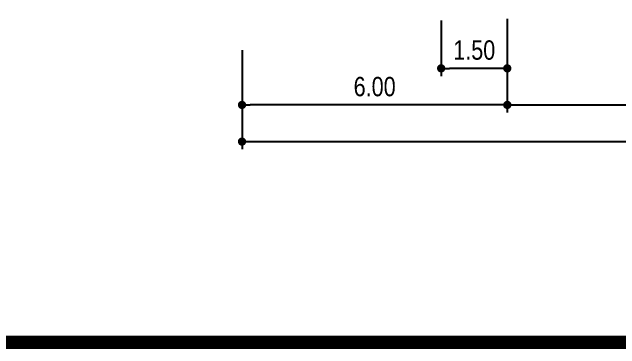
# Model space of a CAD drawing. Header units: metres. Extents: x 563124 to 573994, y 2062953 to 2068466.
# Drawn here: x 568902.4 to 568957.4, y 2065830.5 to 2065860.9 of the extents above; entities that cross this region are included whole.
import ezdxf

# ---------------------------------------------------------------- set-up
doc = ezdxf.new("R2010")
doc.units = ezdxf.units.M
doc.layers.get('0').update_dxf_attribs({"linetype": 'CONTINUOUS'})
doc.layers.get('DEFPOINTS').update_dxf_attribs({"linetype": 'CONTINUOUS'})
for name, color, linetype in [('ghichieudai', 7, 'CONTINUOUS'), ('Khung ban ve', 7, 'CONTINUOUS'), ('MATCATDUONG', 8, 'CONTINUOUS')]:
    doc.layers.add(name, color=color, linetype=linetype)
doc.styles.add('ktcn', font='VHARIAL.ttf', dxfattribs={"width": 0.8})
doc.dimstyles.new('a', dxfattribs={"dimtxt": 1.75, "dimasz": 0.75, "dimexe": 0.7, "dimexo": 0, "dimgap": 0.75, "dimtad": 1, "dimzin": 0, "dimdsep": 46, "dimtxsty": 'ktcn', "dimblk": 'DOT', "dimcen": 0, "dimazin": 0, "dimtfac": 1, "dimtix": 1, "dimtofl": 0, "dimtmove": 0, "dimatfit": 3, "dimfxl": 1, "dimtolj": 1, "dimtzin": 0, "dimarcsym": 0})

# ---------------------------------------------------------------- blocks, each defined once
blk = doc.blocks.new('_Dot')
at = {"color": 0, "linetype": 'ByBlock', "lineweight": -2}
blk.add_line((-0.5, 0), (-1, 0), dxfattribs=at)
at = {"color": 0, "linetype": 'ByBlock', "const_width": 0.5}
blk.add_lwpolyline([(-0.25, 0, 1), (0.25, 0, 1)], format="xyb", close=True, dxfattribs=at)
blk = doc.blocks.new('*D63')
at = {"layer": 'DEFPOINTS', "color": 0, "linetype": 'Continuous'}
for p in [(568923.168, 2065857.52), (568947.168, 2065857.52), (568923.168, 2065852.561)]:
    blk.add_point(p, dxfattribs=at)
at = {"layer": 'MATCATDUONG', "color": 0, "linetype": 'Continuous', "lineweight": -2}
for p, q in [((568923.168, 2065857.52), (568923.168, 2065851.861)), ((568947.168, 2065857.52), (568947.168, 2065851.861)), ((568946.418, 2065852.561), (568923.918, 2065852.561))]:
    blk.add_line(p, q, dxfattribs=at)
at = {"layer": 'MATCATDUONG', "color": 0, "linetype": 'Continuous', "lineweight": -2, "xscale": 0.75, "yscale": 0.75, "zscale": 0.75, "rotation": 180}
blk.add_blockref('_Dot', (568923.168, 2065852.561), dxfattribs=at)
at = {"layer": 'MATCATDUONG', "color": 0, "linetype": 'Continuous', "lineweight": -2, "xscale": 0.75, "yscale": 0.75, "zscale": 0.75}
blk.add_blockref('_Dot', (568947.168, 2065852.561), dxfattribs=at)
at = {"layer": 'MATCATDUONG', "color": 0, "linetype": 'Continuous', "insert": (568935.168, 2065854.205), "char_height": 1.75, "attachment_point": 5, "style": 'ktcn'}
blk.add_mtext('\\A1;6.00', dxfattribs=at)
blk = doc.blocks.new('*D64')
at = {"layer": 'DEFPOINTS', "color": 0, "linetype": 'Continuous'}
for p in [(568947.168, 2065857.52), (568995.168, 2065857.52), (568995.168, 2065852.561)]:
    blk.add_point(p, dxfattribs=at)
at = {"layer": 'MATCATDUONG', "color": 0, "linetype": 'Continuous', "lineweight": -2}
for p, q in [((568947.168, 2065857.52), (568947.168, 2065851.861)), ((568995.168, 2065857.52), (568995.168, 2065851.861)), ((568947.918, 2065852.561), (568994.418, 2065852.561))]:
    blk.add_line(p, q, dxfattribs=at)
at = {"layer": 'MATCATDUONG', "color": 0, "linetype": 'Continuous', "lineweight": -2, "xscale": 0.75, "yscale": 0.75, "zscale": 0.75, "rotation": 180}
blk.add_blockref('_Dot', (568947.168, 2065852.561), dxfattribs=at)
at = {"layer": 'MATCATDUONG', "color": 0, "linetype": 'Continuous', "lineweight": -2, "xscale": 0.75, "yscale": 0.75, "zscale": 0.75}
blk.add_blockref('_Dot', (568995.168, 2065852.561), dxfattribs=at)
at = {"layer": 'MATCATDUONG', "color": 0, "linetype": 'Continuous', "insert": (568971.168, 2065854.205), "char_height": 1.75, "attachment_point": 5, "style": 'ktcn'}
blk.add_mtext('\\A1;12.00', dxfattribs=at)
blk = doc.blocks.new('*D66')
at = {"layer": 'DEFPOINTS', "color": 0, "linetype": 'Continuous'}
for p in [(568923.168, 2065857.52), (569019.168, 2065857.52), (569019.168, 2065849.245)]:
    blk.add_point(p, dxfattribs=at)
at = {"layer": 'MATCATDUONG', "color": 0, "linetype": 'Continuous', "lineweight": -2}
for p, q in [((568923.168, 2065857.52), (568923.168, 2065848.545)), ((569019.168, 2065857.52), (569019.168, 2065848.545)), ((568923.918, 2065849.245), (569018.418, 2065849.245))]:
    blk.add_line(p, q, dxfattribs=at)
at = {"layer": 'MATCATDUONG', "color": 0, "linetype": 'Continuous', "lineweight": -2, "xscale": 0.75, "yscale": 0.75, "zscale": 0.75, "rotation": 180}
blk.add_blockref('_Dot', (568923.168, 2065849.245), dxfattribs=at)
at = {"layer": 'MATCATDUONG', "color": 0, "linetype": 'Continuous', "lineweight": -2, "xscale": 0.75, "yscale": 0.75, "zscale": 0.75}
blk.add_blockref('_Dot', (569019.168, 2065849.245), dxfattribs=at)
at = {"layer": 'MATCATDUONG', "color": 0, "linetype": 'Continuous', "insert": (568971.168, 2065850.889), "char_height": 1.75, "attachment_point": 5, "style": 'ktcn'}
blk.add_mtext('\\A1;24.00', dxfattribs=at)
blk = doc.blocks.new('*D74')
at = {"layer": 'DEFPOINTS', "color": 0, "linetype": 'Continuous'}
for p in [(568941.186, 2065860.187), (568947.168, 2065860.329), (568941.186, 2065855.866)]:
    blk.add_point(p, dxfattribs=at)
at = {"layer": 'MATCATDUONG', "color": 0, "linetype": 'Continuous', "lineweight": -2}
for p, q in [((568941.186, 2065860.187), (568941.186, 2065855.166)), ((568947.168, 2065860.329), (568947.168, 2065855.166)), ((568946.418, 2065855.866), (568941.936, 2065855.866))]:
    blk.add_line(p, q, dxfattribs=at)
at = {"layer": 'MATCATDUONG', "color": 0, "linetype": 'Continuous', "lineweight": -2, "xscale": 0.75, "yscale": 0.75, "zscale": 0.75, "rotation": 180}
blk.add_blockref('_Dot', (568941.186, 2065855.866), dxfattribs=at)
at = {"layer": 'MATCATDUONG', "color": 0, "linetype": 'Continuous', "lineweight": -2, "xscale": 0.75, "yscale": 0.75, "zscale": 0.75}
blk.add_blockref('_Dot', (568947.168, 2065855.866), dxfattribs=at)
at = {"layer": 'MATCATDUONG', "color": 0, "linetype": 'Continuous', "insert": (568944.177, 2065857.509), "char_height": 1.75, "attachment_point": 5, "style": 'ktcn'}
blk.add_mtext('\\A1;1.50', dxfattribs=at)

msp = doc.modelspace()

# ---------------------------------------------------------------- linework, layer by layer
at = {"layer": 'Khung ban ve', "const_width": 1.2}
msp.add_lwpolyline([(567973.928, 2066641.109), (569223.928, 2066641.109), (569223.928, 2065831.109), (567973.928, 2065831.109)], close=True, dxfattribs=at)

# ---------------------------------------------------------------- next in the draw order: wipeouts: each hides what was drawn before it
msp.add_wipeout([(568538.555, 2065837.116), (569134.391, 2065836.361), (569131.193, 2065953.825), (568779.004, 2065956.683), (568600.602, 2065960.315)]).dxf.layer = 'ghichieudai'

# ---------------------------------------------------------------- next in the draw order: dimensions: what is measured, and where the dimension line sits
at = {"layer": 'MATCATDUONG', "color": 7, "linetype": 'Continuous'}
for base, p1, p2, picture, middle in [((568941.186, 2065855.866, 0), (568947.168, 2065860.329, 0), (568941.186, 2065860.187, 0), '*D74', (568944.177, 2065857.509, 0)), ((568923.168, 2065852.561), (568947.168, 2065857.52), (568923.168, 2065857.52), '*D63', (568935.168, 2065854.205)), ((569019.168, 2065849.245), (568923.168, 2065857.52), (569019.168, 2065857.52), '*D66', (568971.168, 2065850.889)), ((568995.168, 2065852.561), (568947.168, 2065857.52), (568995.168, 2065857.52), '*D64', (568971.168, 2065854.205))]:
    dim = msp.add_linear_dim(base=base, p1=p1, p2=p2, dimstyle='a', override={"dimlfac": 0.25}, dxfattribs=at)
    dim.commit()
    dim.dimension.update_dxf_attribs({"geometry": picture, "text_midpoint": middle})

doc.saveas('drawing.dxf')
